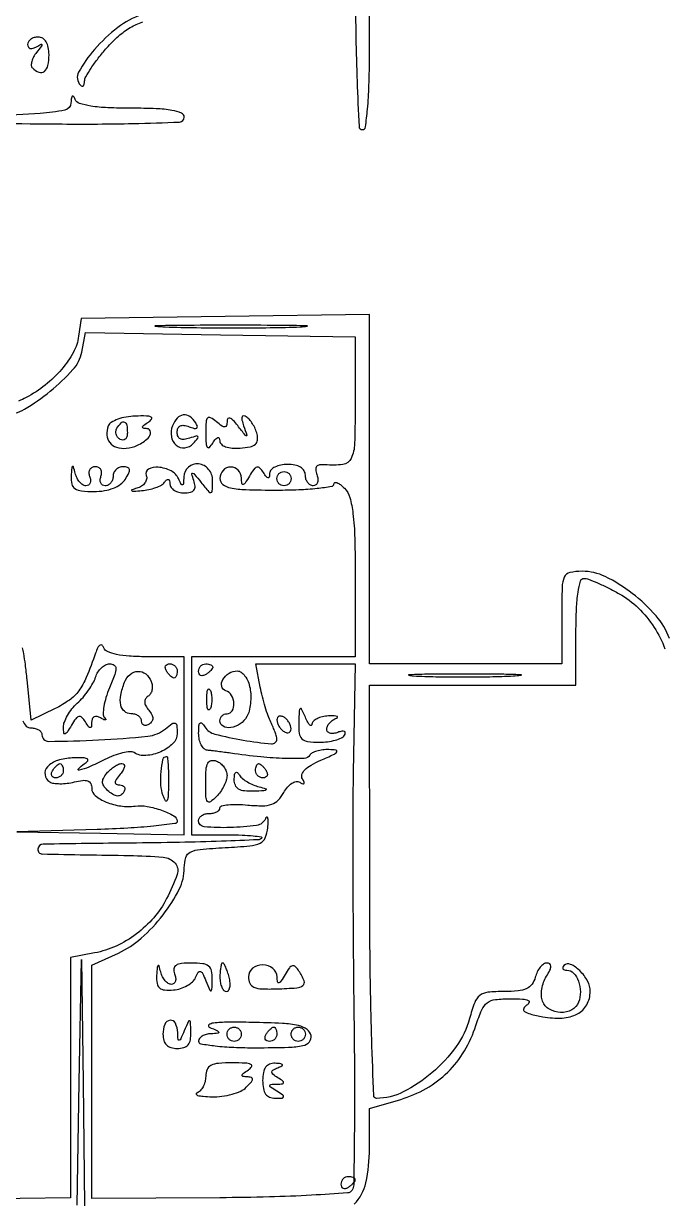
# Model space of a CAD drawing. Extents: x 23 to 255, y 40 to 184.
# Drawn here: x 166.87 to 174.48, y 134.5 to 148.46 of the extents above; entities that cross this region are included whole.
import ezdxf

# ---------------------------------------------------------------- set-up
doc = ezdxf.new("R2010")
doc.units = 0
doc.header["$MEASUREMENT"] = 0

msp = doc.modelspace()

# ---------------------------------------------------------------- linework, layer by layer
for points in [[(207.919475, 175.632891, 0.000007), (191.762556, 175.634099, 0.00002), (173.0434, 175.634494, 0.000013), (151.49745, 175.633531), (95.9364, 175.6296)], [(170.8074, 149.4459, 0.002649), (170.812503, 148.482806, 0.00678), (170.829348, 147.785625, 0.002419), (170.852511, 147.241661, 0.4004), (170.892, 147.204, 0.373418), (170.928314, 147.235515, 0.011579), (170.953436, 147.447225, 0.016146), (170.971072, 147.728306, 0.007593), (170.9766, 148.0923), (170.9766, 148.9806)], [(168.271296, 148.570938, 0.080627), (167.987027, 148.416991, 0.049695), (167.70978, 148.155298, 0.052156), (167.521802, 147.886758, 0.334696), (167.543446, 147.732554, 0.132733), (167.562077, 147.72185, 0.259688), (167.578161, 147.725967, 0.153204), (167.589183, 147.745765, 0.051034), (167.5926, 147.779156, -0.130649), (167.60686, 147.832798, -0.016854), (167.669849, 147.934765, -0.01874), (167.754873, 148.052727, -0.014631), (167.855574, 148.174423, -0.03159), (167.99474, 148.314065, -0.0469), (168.13416, 148.415764, -0.050222), (168.282402, 148.484852, -0.044329)], [(174.539636, 141.159756, 0.092322), (174.380903, 141.429988, 0.049892), (174.09919, 141.695539, 0.050288), (173.77833, 141.894778, 0.114292), (173.501907, 141.9588, 0.054697), (173.356175, 141.94281, 0.239163), (173.291223, 141.889413, 0.097688), (173.265099, 141.771734, 0.005924), (173.2608, 141.4089), (173.2608, 140.859), (172.1187, 140.859), (170.9766, 140.859), (170.9766, 142.933452), (170.9766, 145.007903), (169.26345, 144.985002), (167.5503, 144.9621), (167.521734, 144.7506, -0.09229), (167.458699, 144.559306, -0.051535), (167.318727, 144.357038, -0.047785), (167.12466, 144.169994, -0.047967), (166.898851, 144.023462, -0.007704), (166.807962, 143.977938, -0.010225)], [(166.651402, 143.82, 0.135111), (166.877816, 143.88232, 0.037146), (167.183327, 144.096506, 0.037126), (167.453709, 144.353453, 0.135741), (167.559145, 144.562662), (167.605094, 144.7929), (169.206247, 144.768212), (170.8074, 144.743525), (170.8074, 143.985662, -0.006966), (170.800262, 143.47341, -0.103392), (170.758886, 143.299764, -0.253447), (170.660231, 143.227168, -0.059826), (170.448507, 143.223264, 0.057025), (170.384869, 143.222446, 0.190764), (170.348992, 143.20267, 0.202373), (170.337627, 143.164679, 0.06452), (170.351808, 143.106106, -0.062115), (170.364306, 143.055549, -0.108587), (170.360101, 143.012806, -0.150989), (170.340298, 142.984718, -0.165738), (170.308851, 142.974, -0.134459), (170.273138, 142.983781, -0.100435), (170.24271, 143.011277, -0.087143), (170.222234, 143.052407, -0.072144), (170.2152, 143.1009, 0.140575), (170.200156, 143.15335, 0.118484), (170.1588, 143.19396, 0.088208), (170.09197, 143.219456, 0.04716), (170.0037, 143.2278, 0.047987), (169.922663, 143.220005, 0.067455), (169.853948, 143.196736, 0.087009), (169.807382, 143.162441, 0.189774), (169.790905, 143.12205, -0.038245), (169.786863, 143.076604, -0.405415), (169.773252, 143.066569, -0.203788), (169.752485, 143.078935, -0.016741), (169.716189, 143.1322, 0.055165), (169.674449, 143.184359, 0.264994), (169.639122, 143.194045, 0.175589), (169.602058, 143.168791, 0.024688), (169.550857, 143.0899, -0.009646), (169.500301, 143.006624, -0.190935), (169.476585, 142.989384, -0.452702), (169.461002, 143.000021, -0.025614), (169.456373, 143.06565, 0.189453), (169.417434, 143.159397, 0.2077), (169.326905, 143.196936, 0.205812), (169.237021, 143.156531, 0.187758), (169.2, 143.06142, 0.228799), (169.233998, 142.991013, 0.117965), (169.324742, 142.948708, 0.04394), (169.50618, 142.928012, 0.006438), (169.8768, 142.92324, 0.010222), (170.136291, 142.928545, 0.016906), (170.35479, 142.944896, 0.01092), (170.528448, 142.96766, 0.370312), (170.5536, 142.996963, -0.327343), (170.565303, 143.012923, -0.17738), (170.590877, 143.011753, -0.069771), (170.631696, 142.987498, -0.027494), (170.6805, 142.943786, -0.13), (170.743137, 142.836106, -0.037403), (170.780519, 142.64536, -0.023532), (170.801586, 142.352042, -0.006161), (170.8074, 141.880243), (170.8074, 140.9436), (169.8345, 140.9436), (168.8616, 140.9436), (168.8616, 139.8861), (168.8616, 138.8286), (169.2987, 138.8286, -0.009025), (169.4635, 138.825625, -0.017424), (169.595077, 138.816275, -0.017004), (169.688644, 138.803109, -0.607068), (169.693843, 138.786643, -0.1885), (169.654401, 138.76937, -0.000961), (169.218858, 138.752715, -0.0041), (168.720012, 138.738695, -0.002564), (168.135793, 138.730064, 0.001512), (167.099707, 138.716938, 0.381291), (167.037153, 138.659332, 0.437026), (167.088539, 138.60145, 0.001525), (168.12135, 138.583167, -0.017371), (168.526695, 138.563131, -0.195149), (168.667626, 138.491617, -0.272031), (168.692647, 138.357585, -0.032661), (168.56719, 138.070469, -0.058877), (168.414009, 137.84408, -0.053238), (168.207478, 137.650929, -0.053594), (167.966332, 137.506879, -0.061563), (167.710918, 137.425508), (167.4234, 137.37157), (167.4234, 135.944467), (167.4234, 134.517365), (165.62565, 134.492758)], [(166.427103, 142.99515, 0.00018), (166.439334, 141.793636, 0.017507)], [(170.79634, 134.44306, 0.142365), (170.933285, 134.696493, 0.053195), (170.9766, 135.102478), (170.9766, 135.576861), (171.347704, 135.686435, 0.058508), (171.651342, 135.816241, 0.064085), (171.906486, 136.009747, 0.063861), (172.105013, 136.262201, 0.057457), (172.241956, 136.56555, -0.02426), (172.310573, 136.749087, -0.128287), (172.375978, 136.833105, -0.136564), (172.471974, 136.871748, -0.028864), (172.654011, 136.881505, -0.012044), (172.795614, 136.877502, -0.084551), (172.862723, 136.862422, -0.425561), (172.872776, 136.836983, -0.14558), (172.843653, 136.803608, 0.145942), (172.809915, 136.764888, 0.360061), (172.819082, 136.731015, 0.094331), (172.886192, 136.700467, 0.013405), (173.034931, 136.668414, 0.057631), (173.267304, 136.652049, 0.11106), (173.446399, 136.700851, 0.14419), (173.558097, 136.809958, 0.128381), (173.5992, 136.9674, 0.125278), (173.567513, 137.091881, 0.073501), (173.474527, 137.215412, 0.088765), (173.365964, 137.289962, 0.312098), (173.286956, 137.275556, 0.100202), (173.273217, 137.254843, 0.245196), (173.274901, 137.237167, 0.187845), (173.291719, 137.22507, 0.063131), (173.322249, 137.2212, -0.210144), (173.400432, 137.186822, -0.098748), (173.458881, 137.090503, -0.083717), (173.482329, 136.962742, -0.095509), (173.460594, 136.8405, -0.179448), (173.380207, 136.749128, -0.130833), (173.24744, 136.717485, -0.127853), (173.1142, 136.755877, -0.16896), (173.033293, 136.851707, -0.082896), (173.020171, 136.91611, -0.04719), (173.024848, 136.995655, -0.045487), (173.045132, 137.077146, -0.055905), (173.078965, 137.147807, 0.02293), (173.12061, 137.221841, 0.108467), (173.132605, 137.268729, 0.257599), (173.119218, 137.295092, 0.150289), (173.084397, 137.3058, 0.155108), (173.045457, 137.293422, 0.068337), (173.00555, 137.256098, 0.058195), (172.970746, 137.201328, 0.048552), (172.946913, 137.1366, -0.093855), (172.907808, 137.054165, -0.128525), (172.844486, 137.002429, -0.084068), (172.742687, 136.975167, -0.023483), (172.577394, 136.9674, 0.024724), (172.382549, 136.957759, 0.141861), (172.287545, 136.919734, 0.138854), (172.226502, 136.836415, 0.023333), (172.16561, 136.646121, -0.091045), (172.007717, 136.314719, -0.059161), (171.719512, 136.001856, -0.060524), (171.377177, 135.773973, -0.117135), (171.059012, 135.6984, -0.403542), (171.027307, 135.728966, -0.001025), (171.003943, 136.405443, -0.004949), (170.986153, 137.193269, -0.002769), (170.979309, 138.1518), (170.97538, 140.6052), (172.20269, 140.6052), (173.43, 140.6052), (173.43, 141.2397, -0.010311), (173.43565, 141.513627, -0.026554), (173.454291, 141.710638, -0.032119), (173.482685, 141.842782, -0.335537), (173.524231, 141.8742, -0.090635), (173.578761, 141.864234, -0.012382), (173.686458, 141.820427, -0.013902), (173.812555, 141.761235, -0.011338), (173.944167, 141.691144, -0.065267), (174.169356, 141.522645, -0.05492), (174.358746, 141.292394, -0.056958), (174.4868, 141.037028, -0.08798)], [(166.8594, 140.1822, 0.12648), (166.899134, 140.120668, 0.188641), (166.9581, 140.0976, -0.061457), (167.006625, 140.091613, -0.079927), (167.047723, 140.073992, -0.09765), (167.075234, 140.047885, -0.155455), (167.085, 140.017234, 0.417425), (167.165006, 139.938099, 0.009381), (167.759518, 139.95577, 0.013284), (168.342576, 139.999607, 0.148864), (168.554571, 140.08853, -0.018875), (168.633507, 140.14916, -0.256183), (168.66834, 140.153207, -0.281427), (168.688298, 140.126189, -0.02189), (168.6924, 140.03253, -0.201679), (168.642132, 139.912976, -0.089308), (168.497767, 139.814926, -0.085312), (168.321486, 139.770241, -0.159231), (168.179832, 139.80457, 0.163956), (168.131488, 139.815816, 0.033836), (168.044015, 139.80133, 0.032243), (167.940054, 139.769601, 0.025518), (167.832325, 139.722559, -0.010842), (167.641753, 139.632595, -0.052384), (167.528015, 139.595572, -0.746813), (167.518104, 139.613804, -0.055506), (167.589257, 139.670743, 0.08082), (167.629087, 139.706051, 0.482803), (167.623977, 139.729412, 0.110018), (167.571869, 139.741981, 0.011489), (167.445363, 139.741292, 0.07112), (167.272241, 139.711498, 0.126254), (167.15063, 139.634643, 0.233956), (167.122148, 139.54137, 0.21679), (167.178103, 139.457845, 0.104338), (167.225061, 139.440935, 0.033506), (167.299354, 139.435671, 0.031761), (167.385089, 139.440799, 0.030673), (167.470508, 139.456747, -0.031037), (167.56871, 139.475008, -0.118039), (167.630247, 139.468012, -0.195918), (167.664595, 139.436956, -0.112658), (167.6772, 139.381724, 0.22854), (167.719586, 139.293835, 0.070971), (167.849579, 139.217605, 0.061763), (168.022021, 139.170754, 0.068476), (168.194584, 139.169859, -0.078414), (168.336422, 139.166319, -0.04102), (168.507409, 139.120199, -0.037723), (168.654471, 139.054374, -0.275285), (168.6924, 138.990704, -0.377993), (168.666269, 138.961077, -0.005409), (168.412823, 138.931953, -0.011729), (168.105572, 138.907278, -0.007083), (167.74065, 138.891755), (166.7889, 138.864768), (167.78295, 138.846684), (168.777, 138.8286), (168.777, 139.8861), (168.777, 140.9436), (168.31875, 140.9436, -0.017015), (168.122468, 140.950281, -0.035337), (167.970796, 140.971454, -0.045171), (167.864672, 141.004238, -0.208811), (167.821, 141.04935, 0.117714), (167.800292, 141.080155, 0.341611), (167.776322, 141.082227, 0.138666), (167.749866, 141.052252, 0.02797), (167.722467, 140.9859, -0.014204), (167.612937, 140.698481, -0.059661), (167.522617, 140.537644, -0.081095), (167.411418, 140.428057, -0.040918), (167.241555, 140.327508), (166.9581, 140.189645), (166.908872, 140.672372, 0.004776), (166.888957, 140.850758, 0.011505), (166.869927, 140.982235, 0.026135), (166.854844, 141.049999, 0.815567)]]:
    msp.add_lwpolyline(points, format="xyb")
for points in [[(166.9158, 148.214207, 0.146934), (166.92445, 148.185409, 0.188594), (166.946864, 148.169595, 0.132816), (166.981052, 148.170363, 0.063696), (167.02155, 148.188147, -0.013806), (167.075428, 148.218524, -0.561162), (167.084962, 148.212848, -0.169172), (167.078079, 148.19236, -0.00527), (167.022284, 148.121906, 0.044632), (166.986195, 148.068138, 0.060533), (166.964468, 148.013901, 0.075722), (166.959376, 147.967339, 0.187963), (166.972934, 147.936466, 0.101991), (167.050591, 147.885352, 0.26841), (167.114138, 147.894672, 0.176976), (167.156731, 147.964081, 0.050059), (167.1696, 148.0923, 0.04716), (167.161256, 148.18057, 0.088208), (167.13576, 148.2474, 0.118484), (167.09515, 148.288756, 0.140575), (167.0427, 148.3038, 0.06887), (166.994197, 148.297087, 0.085131), (166.953077, 148.277482, 0.099915), (166.925582, 148.248372, 0.140337)], [(167.430079, 147.52261, -0.342057), (167.35647, 147.43604, -0.033457), (167.066481, 147.39515, -0.014507), (166.509559, 147.370527, -0.001316), (165.11805, 147.353077), (162.8127, 147.330235), (165.794887, 147.288268, 0.001412), (167.327384, 147.271029, 0.007453), (168.167877, 147.276475, 0.005156), (168.721421, 147.294027, 0.402063), (168.777037, 147.35205, 0.306411), (168.743769, 147.401203, 0.053595), (168.630361, 147.433084, 0.032442), (168.442343, 147.452348, 0.00931), (168.14955, 147.4578, -0.010741), (167.867518, 147.463859, -0.028397), (167.666721, 147.483953, -0.037086), (167.531091, 147.515804, -0.22427), (167.479429, 147.56355, 0.049387), (167.461464, 147.597871, 0.447295), (167.446625, 147.600094, 0.189715), (167.434989, 147.57896, 0.020709)], [(170.156144, 144.856825, -0.005724), (169.798401, 144.848117, -0.0032), (169.362981, 144.84529, -0.003192), (168.922709, 144.84806, -0.005183), (168.548744, 144.856678, -0.027633), (168.434751, 144.86681, -0.91396), (168.435264, 144.876292, -0.007505), (168.750837, 144.882849, -0.001418), (169.3269, 144.884536, -0.001455), (169.903717, 144.882911, -0.00692), (170.233543, 144.876457, -0.880888), (170.234437, 144.866876, -0.045978)], [(167.873524, 143.684058, 0.106804), (167.856848, 143.576348, 0.156099), (167.891196, 143.487499, 0.148776), (167.972453, 143.432286, 0.094434), (168.087033, 143.419269, 0.093747), (168.22181, 143.455431, 0.075758), (168.34566, 143.540218, 0.210283), (168.376346, 143.611851, 0.407881), (168.336185, 143.652095, -0.042126), (168.290303, 143.656517, -0.414182), (168.280307, 143.670969, -0.192379), (168.29424, 143.693179, -0.016603), (168.350657, 143.731543, 0.092897), (168.388041, 143.766319, 0.47798), (168.381866, 143.78996, 0.10193), (168.325954, 143.802487, 0.011419), (168.194927, 143.801755, 0.036197), (168.084936, 143.790632, 0.0445), (167.98531, 143.763906, 0.050601), (167.908962, 143.726824, 0.164235)], [(168.1002, 143.603507, -0.067432), (168.093888, 143.556917, -0.140899), (168.074943, 143.525967, -0.190788), (168.046872, 143.515256, -0.136093), (168.01422, 143.524753, -0.090427), (167.985094, 143.551025, -0.095498), (167.967794, 143.585416, -0.099685), (167.964933, 143.622527, -0.108373), (167.976913, 143.656646, -0.050477), (168.026864, 143.72175, -0.315493), (168.065752, 143.729806, -0.25701), (168.092996, 143.694755, -0.039415)], [(168.636211, 143.687413, 0.133148), (168.622934, 143.557271, 0.177203), (168.680901, 143.454566, 0.213059), (168.781853, 143.424841, 0.174055), (168.88275, 143.477131, 0.010716), (168.938275, 143.539606, 0.338283), (168.939293, 143.558905, 0.328028), (168.920762, 143.565402, 0.010405), (168.84045, 143.539006, -0.053837), (168.776401, 143.523957, -0.141451), (168.730241, 143.531303, -0.183311), (168.702388, 143.560065, -0.102037), (168.6924, 143.6085, -0.097921), (168.701907, 143.656577, -0.185296), (168.728641, 143.684882, -0.147799), (168.772647, 143.691713, -0.056799), (168.833178, 143.676068, 0.026179), (168.894305, 143.656213, 0.196415), (168.923902, 143.659968, 0.357523), (168.931756, 143.680215, 0.059284), (168.912785, 143.721023, 0.099966), (168.843342, 143.795142, 0.187039), (168.764843, 143.815092, 0.180343), (168.691306, 143.777016, 0.092704)], [(169.032095, 143.597709, 0.01104), (169.035462, 143.474936, 0.144203), (169.050333, 143.432344, 0.467227), (169.074745, 143.430528, 0.049329), (169.1154, 143.4816, -0.025153), (169.150472, 143.530311, -0.153647), (169.175893, 143.547389, -0.390139), (169.192288, 143.539321, -0.089459), (169.198705, 143.506156, 0.212545), (169.21685, 143.466748, 0.09618), (169.266975, 143.437469, 0.066227), (169.343972, 143.42149, 0.036538), (169.440257, 143.421556, 0.029655), (169.557554, 143.43725, 0.125805), (169.621035, 143.467338, 0.195719), (169.647027, 143.51591, 0.090243), (169.641545, 143.588668, 0.041003), (169.620089, 143.649876, 0.034964), (169.587949, 143.710275, 0.036449), (169.550646, 143.761245, 0.078302), (169.513811, 143.792897, 0.119352), (169.481185, 143.803564, 0.353683), (169.463084, 143.791141, 0.132338), (169.462082, 143.752989, 0.025238), (169.481931, 143.685828, -0.002735), (169.519684, 143.57645, -0.523888), (169.513711, 143.568399, -0.22188), (169.499245, 143.575735, -0.001529), (169.411708, 143.68812, 0.02375), (169.358343, 143.750687, 0.105757), (169.318896, 143.778046, 0.336068), (169.295295, 143.77195, 0.168986), (169.2846, 143.741211, -0.055901), (169.278793, 143.689433, -0.337412), (169.259342, 143.673163, -0.168689), (169.225127, 143.683316, -0.017507), (169.1577, 143.7354, 0.042892), (169.08913, 143.783018, 0.351638), (169.054052, 143.777537, 0.174322), (169.035036, 143.731842, 0.013627)], [(167.433214, 143.08821, 0.068974), (167.441119, 142.99413, 0.191929), (167.477927, 142.94042, 0.125183), (167.554246, 142.913279, 0.023156), (167.704433, 142.90632, 0.039594), (167.827689, 142.916096, 0.054213), (167.934979, 142.945398, 0.062884), (168.019998, 142.991903, 0.096905), (168.077044, 143.05296, 0.024597), (168.118444, 143.127136, 0.162278), (168.124215, 143.168648, 0.283306), (168.103057, 143.192018, 0.07084), (168.049811, 143.1996, 0.093859), (168.004459, 143.191011, 0.096576), (167.965901, 143.166465, 0.099065), (167.940092, 143.12984, 0.104471), (167.931, 143.0868, -0.081617), (167.92392, 143.043717, -0.09205), (167.90349, 143.007135, -0.100684), (167.873068, 142.982675, -0.119693), (167.837349, 142.974, -0.137328), (167.805193, 142.983002, -0.152403), (167.783923, 143.007135, -0.122859), (167.777444, 143.043682, -0.074479), (167.786983, 143.0868, 0.090826), (167.795051, 143.12985, 0.136649), (167.785015, 143.166465, 0.147408), (167.758316, 143.190793, 0.112027), (167.7195, 143.1996, 0.112027), (167.680684, 143.190793, 0.147408), (167.653985, 143.166465, 0.136649), (167.643949, 143.12985, 0.090826), (167.652017, 143.0868, -0.068795), (167.662075, 143.043658, -0.116733), (167.6569, 143.007135, -0.152559), (167.637602, 142.983073, -0.149106), (167.607854, 142.974, -0.147005), (167.571536, 142.984914, -0.070443), (167.534729, 143.01749, -0.060582), (167.503007, 143.065422, -0.052049), (167.481717, 143.12205, 0.008333), (167.460394, 143.19842, 0.511439), (167.448951, 143.20242, 0.225863), (167.439409, 143.185653, 0.004795)], [(168.325022, 143.096691, -0.142044), (168.328782, 143.052139, -0.110537), (168.308947, 143.007505, -0.092815), (168.268014, 142.969574, -0.070897), (168.212162, 142.944586, 0.016318), (168.154182, 142.925901, 0.660371), (168.153598, 142.916039, 0.128593), (168.179844, 142.91053, 0.006259), (168.2694, 142.916037, 0.034108), (168.354921, 142.928273, 0.035239), (168.43703, 142.95195, 0.037603), (168.504662, 142.982671, 0.109339), (168.543055, 143.0163, -0.047673), (168.56931, 143.045704, -0.273631), (168.588913, 143.049932, -0.268886), (168.602318, 143.034762, -0.04656), (168.606505, 142.99515, 0.154209), (168.619794, 142.954813, 0.096372), (168.656342, 142.920464, 0.07926), (168.710565, 142.89728, 0.061541), (168.774345, 142.8894, 0.051128), (168.850411, 142.897199, 0.177806), (168.891701, 142.922871, 0.190938), (168.904863, 142.967755, 0.06003), (168.889863, 143.03745, -0.013209), (168.865822, 143.113685, -0.577533), (168.875308, 143.123499, -0.159158), (168.899018, 143.10861, -0.004703), (168.974428, 143.0163, 0.005157), (169.067143, 142.903018, 0.262375), (169.092957, 142.89326, 0.357769), (169.108991, 142.911111, 0.007643), (169.112709, 143.03745, 0.178839), (169.066194, 143.16903, 0.190732), (168.94665, 143.234356, 0.216395), (168.826235, 143.196706, 0.203075), (168.771054, 143.07975, -0.00889), (168.766382, 142.999179, -0.30205), (168.755154, 142.984782, -0.371832), (168.740004, 142.991014, -0.01078), (168.707604, 143.0586, 0.170853), (168.619452, 143.150625, 0.092568), (168.467172, 143.195049, 0.152037), (168.35232, 143.171464, 0.374381)], [(170.046, 143.0586, -0.099038), (170.039541, 143.026313, -0.097945), (170.021149, 142.998851, -0.097945), (169.993687, 142.980459, -0.099038), (169.9614, 142.974, -0.099038), (169.929113, 142.980459, -0.097945), (169.901651, 142.998851, -0.097945), (169.883259, 143.026313, -0.099038), (169.8768, 143.0586, -0.099038), (169.883259, 143.090887, -0.097945), (169.901651, 143.118349, -0.097945), (169.929113, 143.136741, -0.099038), (169.9614, 143.1432, -0.099038), (169.993687, 143.136741, -0.097945), (170.021149, 143.118349, -0.097945), (170.039541, 143.090887, -0.099038)], [(167.887738, 140.573646, 0.024461), (167.846477, 140.459502, 0.032887), (167.821185, 140.352548, 0.034547), (167.812636, 140.265042, 0.192931), (167.828604, 140.221682, -0.05248), (167.843976, 140.200563, -0.536527), (167.839983, 140.192516, -0.14595), (167.821139, 140.195644, -0.016959), (167.78295, 140.215929, 0.076551), (167.740806, 140.232246, 0.164636), (167.706606, 140.228477, 0.184355), (167.684237, 140.205412, 0.09876), (167.675905, 140.166043, -0.02474), (167.672604, 140.112144, -0.402045), (167.659896, 140.101535, -0.225347), (167.640549, 140.112413, -0.012658), (167.601189, 140.1712, 0.055165), (167.559449, 140.223359, 0.264994), (167.524122, 140.233045, 0.175589), (167.487058, 140.207791, 0.024688), (167.435857, 140.1289, -0.009266), (167.384757, 140.044583, -0.19388), (167.361314, 140.027691, -0.451725), (167.345887, 140.038408, -0.024), (167.341373, 140.105638, -0.095222), (167.352147, 140.168104, -0.040281), (167.388624, 140.245344, -0.037959), (167.442114, 140.323935, -0.04046), (167.50584, 140.391745, 0.031577), (167.573473, 140.461201, 0.024157), (167.638547, 140.544934, 0.024678), (167.691985, 140.629601, 0.05163), (167.723041, 140.700957, -0.0627), (167.750941, 140.761382, -0.063906), (167.792801, 140.812575, -0.070422), (167.841654, 140.847238, -0.119691), (167.890084, 140.859, -0.136966), (167.943095, 140.844201, -0.264562), (167.96389, 140.80694, -0.086879), (167.950138, 140.732021, -0.010228)], [(170.786539, 139.78035, 0.004052), (170.78007, 139.230663, 0.001363), (170.779317, 138.428725, 0.001356), (170.783311, 137.541616, 0.001553), (170.792061, 136.693773, -0.002321), (170.798872, 135.918407, -0.003652), (170.796767, 135.252481, -0.00099), (170.789556, 134.673126, -0.135609), (170.770222, 134.606887, -0.241952), (170.716886, 134.574739, -0.002762), (170.289281, 134.548135, -0.007683), (169.787154, 134.527412, -0.004817), (169.199311, 134.51786), (167.6772, 134.507793), (167.6772, 135.893948), (167.6772, 137.280103), (167.99445, 137.424267, 0.074838), (168.265397, 137.600207, 0.046821), (168.524212, 137.876965, 0.04761), (168.716214, 138.181055, 0.117546), (168.777, 138.436045, -0.071503), (168.794674, 138.559, -0.209609), (168.84852, 138.623089, -0.093305), (168.964618, 138.655561, -0.008636), (169.26345, 138.676328, 0.009483), (169.555922, 138.697151, 0.087284), (169.678229, 138.730234, 0.186728), (169.739521, 138.794296, 0.076355), (169.76883, 138.9132, 0.015025), (169.773314, 138.988839, 0.07257), (169.768355, 139.031508, 0.498084), (169.75617, 139.036459, 0.154534), (169.74063, 139.01895, -0.25898), (169.635921, 138.940219, -0.027827), (169.322341, 138.914366, -0.02769), (169.014764, 138.923212, -0.389786), (168.9462, 138.9978, -0.148195), (168.955977, 139.030063, -0.098894), (168.983477, 139.057549, -0.082425), (169.024586, 139.076081, -0.064853), (169.0731, 139.0824, 0.049788), (169.12166, 139.087248, 0.069776), (169.162723, 139.101695, 0.089934), (169.190354, 139.123009, 0.185687), (169.2, 139.148086, -0.347301), (169.218795, 139.171881, -0.032769), (169.297244, 139.185202, -0.030923), (169.404128, 139.189573, -0.018532), (169.531043, 139.182201, 0.022898), (169.707014, 139.173521, 0.08454), (169.816389, 139.191753, 0.118419), (169.893366, 139.241049, 0.068624), (169.958288, 139.330385, -0.052054), (170.001997, 139.394907, -0.075047), (170.053674, 139.440375, -0.098473), (170.104871, 139.460553, -0.18525), (170.147916, 139.452398, 0.03417), (170.183931, 139.433407, 0.345212), (170.199306, 139.437298, 0.282224), (170.201213, 139.454885, 0.027865), (170.180005, 139.493904, -0.225355), (170.174469, 139.543901, -0.11261), (170.208903, 139.599153, -0.066917), (170.284553, 139.657332, -0.028055), (170.399584, 139.715164, 0.00621), (170.548964, 139.782263, 0.121785), (170.587989, 139.813626, 0.572823), (170.579748, 139.833735, 0.030909), (170.495143, 139.840489, 0.034983), (170.421038, 139.836626, 0.040116), (170.351605, 139.822392, 0.044112), (170.295988, 139.800785, 0.140538), (170.266791, 139.774233, -0.249337), (170.202171, 139.7365, -0.016207), (169.977757, 139.734842, -0.0193), (169.685718, 139.753445, -0.010328), (169.3269, 139.797754, 0.002217), (169.254373, 139.807907, 0.001787), (169.176338, 139.818195, 0.001805), (169.104203, 139.827178, 0.004635), (169.05195, 139.833003, -0.165378), (169.011646, 139.851465, -0.083823), (168.977645, 139.896544, -0.068423), (168.95484, 139.960535, -0.053176), (168.947495, 140.03415, -0.015149), (168.950839, 140.124223, -0.179294), (168.964936, 140.155604, -0.429843), (168.986716, 140.155208, -0.044011), (169.021632, 140.109537, 0.191963), (169.138833, 140.024672, 0.02007), (169.477298, 139.953495, 0.017824), (169.814726, 139.908867, 0.442575), (169.8768, 139.965259, 0.070773), (169.872301, 139.996888, 0.015952), (169.855449, 140.048688, 0.016226), (169.831939, 140.107743, 0.015095), (169.804116, 140.166612, -0.033253), (169.772597, 140.240089, -0.012066), (169.737478, 140.348011, -0.011903), (169.704609, 140.468335, -0.013899), (169.679331, 140.58405), (169.62723, 140.859), (170.217604, 140.859), (170.807978, 140.859)], [(168.6924, 140.7744, -0.042167), (168.689664, 140.742011, -0.061769), (168.681441, 140.714651, -0.081139), (168.669359, 140.696099, -0.210953), (168.655093, 140.6898, -0.151918), (168.637265, 140.695345, -0.038439), (168.613386, 140.714651, -0.035638), (168.588257, 140.742017, -0.029505), (168.5655, 140.7744, -0.082592), (168.552259, 140.806726, -0.161196), (168.554891, 140.834149, -0.182303), (168.572779, 140.852377, -0.108972), (168.602807, 140.859, -0.093332), (168.637007, 140.85256, -0.09642), (168.666082, 140.834149, -0.099167), (168.685542, 140.80668, -0.105053)], [(169.1154, 140.821693, -0.151918), (169.109855, 140.803865, -0.038439), (169.090549, 140.779986, -0.035638), (169.063183, 140.754857, -0.029505), (169.0308, 140.7321, -0.082592), (168.998474, 140.718859, -0.161196), (168.971051, 140.721491, -0.182303), (168.952823, 140.739379, -0.108972), (168.9462, 140.769407, -0.093332), (168.95264, 140.803607, -0.09642), (168.971051, 140.832682, -0.099167), (168.99852, 140.852142, -0.105053), (169.0308, 140.859, -0.042167), (169.063189, 140.856264, -0.061769), (169.090549, 140.848041, -0.081139), (169.109101, 140.835959, -0.210953)], [(168.383554, 140.650209, -0.07011), (168.395396, 140.598806, -0.073818), (168.392239, 140.547066, -0.081527), (168.375068, 140.502928, -0.121473), (168.346197, 140.473478, 0.115475), (168.31596, 140.443355, 0.152361), (168.306204, 140.405925, 0.113399), (168.31879, 140.36102, 0.048444), (168.354, 140.3091, -0.04532), (168.39095, 140.255339, -0.122336), (168.403135, 140.210982, -0.162543), (168.391774, 140.173943, -0.09966), (168.358108, 140.142439, -0.077735), (168.324192, 140.128163, -0.155434), (168.295458, 140.130037, -0.18566), (168.276414, 140.147449, -0.116264), (168.2694, 140.177207, 0.140337), (168.259618, 140.211372, 0.099915), (168.232123, 140.240482, 0.085131), (168.191003, 140.260087, 0.06887), (168.1425, 140.2668, -0.179534), (168.065146, 140.2955, -0.166719), (168.022291, 140.368671, -0.10001), (168.022282, 140.486885, -0.041806), (168.066951, 140.640581, -0.123196), (168.132142, 140.733545, -0.172602), (168.225811, 140.770117, -0.178985), (168.318984, 140.738845, -0.132353)], [(169.557564, 140.570965, -0.0415), (169.566899, 140.483173, -0.032721), (169.562842, 140.387643, -0.033692), (169.547125, 140.298862, -0.067008), (169.520923, 140.232565, -0.116187), (169.441071, 140.145383, -0.111015), (169.329382, 140.101188, -0.165984), (169.238521, 140.117093, -0.273673), (169.2, 140.1822, -0.099038), (169.206459, 140.214487, -0.097945), (169.224851, 140.241949, -0.097945), (169.252313, 140.260341, -0.099038), (169.2846, 140.2668, 0.265525), (169.345986, 140.301872, 0.147936), (169.366995, 140.388127, 0.120603), (169.33762, 140.484839, 0.180451), (169.269621, 140.539693, -0.263732), (169.222054, 140.592492, -0.188689), (169.234629, 140.672766, -0.126399), (169.308236, 140.747196, -0.135696), (169.40663, 140.7744, -0.160331), (169.452375, 140.759344, -0.074278), (169.497186, 140.714641, -0.062139), (169.534385, 140.648788, -0.050341)], [(172.686049, 140.711509, -0.007321), (172.408589, 140.702417, -0.00458), (172.083598, 140.699505, -0.004596), (171.763328, 140.702514, -0.008346), (171.501649, 140.711749, -0.070857), (171.447407, 140.722375, -0.825028), (171.448876, 140.732521, -0.009805), (171.69358, 140.739324, -0.002097), (172.1187, 140.74102, -0.002028), (172.543084, 140.739213, -0.010914), (172.773924, 140.732253, -0.884121), (172.774634, 140.722242, -0.036599)], [(169.086829, 140.33025, -0.174857), (169.070985, 140.312536, -0.447206), (169.056693, 140.317692, -0.078554), (169.046797, 140.360584, -0.017491), (169.044158, 140.436, -0.017491), (169.046797, 140.511416, -0.078554), (169.056693, 140.554308, -0.447206), (169.070985, 140.559464, -0.174857), (169.086829, 140.54175, -0.057986), (169.100055, 140.493527, -0.037979), (169.104431, 140.436, -0.037979), (169.100055, 140.378473, -0.057986)], [(169.8768, 140.192186, 0.085235), (169.883021, 140.155958, 0.053414), (169.901651, 140.117078, 0.051777), (169.929038, 140.081573, 0.064269), (169.9614, 140.0553, 0.076764), (169.99375, 140.04161, 0.154201), (170.021149, 140.043224, 0.186277), (170.039296, 140.05957, 0.117858), (170.046, 140.087614, 0.085235), (170.039779, 140.123842, 0.053414), (170.021149, 140.162722, 0.051777), (169.993762, 140.198227, 0.064269), (169.9614, 140.2245, 0.076764), (169.92905, 140.23819, 0.154201), (169.901651, 140.236576, 0.186277), (169.883504, 140.22023, 0.117858)], [(170.136546, 140.16105, 0.036538), (170.142618, 140.0333, 0.173288), (170.174861, 139.968821, 0.161625), (170.242171, 139.936849, 0.030753), (170.379407, 139.9284, 0.031045), (170.478442, 139.934555, 0.036842), (170.57031, 139.952967, 0.039998), (170.643444, 139.979778, 0.147524), (170.679901, 140.012031, 0.1144), (170.689543, 140.040574, 0.32948), (170.679445, 140.057473, 0.155351), (170.649343, 140.06011, 0.036408), (170.600294, 140.04528, -0.057277), (170.550026, 140.032338, -0.102031), (170.507568, 140.035136, -0.148255), (170.479708, 140.05274, -0.180135), (170.469, 140.081499, -0.107393), (170.476855, 140.117647, -0.066384), (170.500064, 140.154625, -0.061929), (170.534318, 140.186794, -0.065768), (170.57475, 140.208828, 0.111108), (170.596223, 140.223172, 0.538701), (170.593521, 140.234836, 0.0859), (170.55796, 140.241434, 0.015333), (170.49015, 140.240174, 0.043562), (170.41686, 140.230122, 0.059094), (170.353969, 140.207774, 0.073696), (170.310092, 140.177329, 0.189574), (170.293854, 140.143047, -0.2627), (170.284077, 140.128172, -0.330955), (170.268297, 140.130778, -0.07098), (170.243673, 140.164822, -0.019656), (170.2152, 140.2245, 0.009027), (170.17105, 140.322335, 0.485414), (170.153688, 140.326309, 0.215481), (170.14138, 140.301927, 0.004372)], [(167.3388, 139.59, -0.105053), (167.331942, 139.55772, -0.099167), (167.312482, 139.530251, -0.09642), (167.283407, 139.51184, -0.093332), (167.249207, 139.5054, -0.108972), (167.219179, 139.512023, -0.182303), (167.201291, 139.530251, -0.161196), (167.198659, 139.557674, -0.082592), (167.2119, 139.59, -0.029505), (167.234657, 139.622383, -0.035638), (167.259786, 139.649749, -0.038439), (167.283665, 139.669055, -0.151918), (167.301493, 139.6746, -0.210953), (167.315759, 139.668301, -0.081139), (167.327841, 139.649749, -0.061769), (167.336064, 139.622389, -0.042167)], [(168.0156, 139.5477, 0.020663), (167.967809, 139.485017, 0.142917), (167.955554, 139.448788, 0.325525), (167.969304, 139.428126, 0.088789), (168.010234, 139.4208, -0.100209), (168.044103, 139.413943, -0.176988), (168.06472, 139.394742, -0.168315), (168.068691, 139.365957, -0.089528), (168.055361, 139.332092, -0.111718), (168.023379, 139.299509, -0.160395), (167.984531, 139.289419, -0.114702), (167.937292, 139.303638, -0.043013), (167.880125, 139.343317, -0.050942), (167.826758, 139.397666, -0.141367), (167.806418, 139.446647, -0.146387), (167.815624, 139.497826, -0.056068), (167.855716, 139.558925, -0.039032), (167.898699, 139.603186, -0.038107), (167.948368, 139.64062, -0.040692), (167.997096, 139.666507, -0.1021), (168.036318, 139.6746, -0.231849), (168.059153, 139.66341, -0.208269), (168.065687, 139.637696, -0.095981), (168.050671, 139.596965, -0.037052)], [(168.588919, 139.44195, -0.007318), (168.585775, 139.290979, -0.091213), (168.573478, 139.235301, -0.610426), (168.554201, 139.233845, -0.050313), (168.525877, 139.292549, -0.071745), (168.499403, 139.419389, -0.037572), (168.501437, 139.580984, -0.033147), (168.52373, 139.72462, -0.351083), (168.566907, 139.7592, -0.387777), (168.576475, 139.750466, -0.005456), (168.583262, 139.666008, -0.011779), (168.587947, 139.563594, -0.007085)], [(169.2846, 139.532606, -0.079354), (169.275564, 139.476031, -0.037939), (169.247323, 139.407831, -0.036379), (169.206264, 139.339513, -0.042904), (169.1577, 139.281814, -0.038894), (169.086232, 139.220677, -0.41301), (169.05195, 139.225979, -0.151284), (169.03374, 139.278503, -0.008358), (169.0308, 139.454402, -0.017935), (169.036158, 139.603713, -0.099502), (169.057473, 139.680706, -0.233145), (169.097335, 139.710649, -0.139025), (169.1577, 139.705194, -0.077741), (169.206211, 139.677316, -0.065101), (169.247323, 139.634409, -0.066745), (169.275123, 139.583608, -0.092116)], [(169.7499, 139.59, -0.082592), (169.763141, 139.557674, -0.161196), (169.760509, 139.530251, -0.182303), (169.742621, 139.512023, -0.108972), (169.712593, 139.5054, -0.093332), (169.678393, 139.51184, -0.09642), (169.649318, 139.530251, -0.099167), (169.629858, 139.55772, -0.105053), (169.623, 139.59, -0.042167), (169.625736, 139.622389, -0.061769), (169.633959, 139.649749, -0.081139), (169.646041, 139.668301, -0.210953), (169.660307, 139.6746, -0.151918), (169.678135, 139.669055, -0.038439), (169.702014, 139.649749, -0.035638), (169.727143, 139.622383, -0.029505)], [(169.6653, 139.3981, -0.012082), (169.746482, 139.375721, -0.599795), (169.749077, 139.362727, -0.157827), (169.722405, 139.352251, -0.004766), (169.60185, 139.346014, -0.035092), (169.491939, 139.349092, -0.110555), (169.422312, 139.37204, -0.160284), (169.383808, 139.416445, -0.101656), (169.370495, 139.48425, -0.027028), (169.37423, 139.54365, -0.194031), (169.387737, 139.568366, -0.374523), (169.407469, 139.567786, -0.062581), (169.433945, 139.536337, 0.078969), (169.46976, 139.496506, 0.035575), (169.527545, 139.456145, 0.034086), (169.595965, 139.421352, 0.039387)], [(168.448414, 137.158698, 0.05044), (168.453099, 137.063198, 0.179298), (168.48224, 137.01044, 0.161039), (168.541119, 136.986101, 0.038827), (168.648065, 136.986631, 0.054331), (168.732147, 137.0029, 0.052669), (168.81169, 137.036993, 0.057153), (168.875218, 137.082765, 0.110894), (168.910945, 137.133733, -0.034051), (168.942145, 137.196933, -0.35217), (168.967433, 137.206652, -0.205097), (168.993967, 137.183621, -0.015312), (169.033934, 137.0943, 0.003632), (169.080509, 136.98333, 0.376179), (169.094378, 136.97669, 0.324095), (169.104717, 136.989716, 0.003212), (169.109454, 137.11545, 0.059544), (169.100864, 137.213123, 0.17784), (169.06586, 137.269121, 0.136021), (168.99568, 137.297947, 0.029849), (168.864255, 137.3058, 0.023909), (168.743177, 137.300007, 0.116597), (168.678645, 137.278064, 0.230808), (168.653939, 137.238413, 0.118031), (168.661806, 137.1789, -0.06016), (168.674014, 137.130327, -0.106004), (168.67051, 137.089277, -0.15007), (168.652292, 137.062319, -0.171292), (168.623054, 137.052, -0.147005), (168.586736, 137.062914, -0.070443), (168.549929, 137.09549, -0.060582), (168.518207, 137.143422, -0.052049), (168.496917, 137.20005, 0.011178), (168.476507, 137.271576, 0.538686), (168.464477, 137.275065, 0.200266), (168.454515, 137.255428, 0.00561)], [(169.2, 137.1366, 0.043375), (169.20563, 137.071827, 0.063112), (169.222525, 137.017102, 0.082769), (169.247367, 136.980053, 0.206609), (169.27668, 136.9674, 0.24384), (169.302383, 136.980728, 0.106581), (169.317837, 137.017102, 0.070464), (169.320501, 137.071769, 0.040966), (169.309113, 137.1366, 0.016817), (169.289806, 137.201436, 0.025621), (169.268336, 137.256098, 0.023188), (169.247413, 137.297098, 0.269386), (169.232433, 137.3058, 0.326917), (169.219773, 137.296532, 0.029396), (169.209527, 137.256098, 0.029316), (169.202341, 137.201458, 0.018041)], [(169.5384, 137.141342, 0.115067), (169.556148, 137.065242, 0.180215), (169.604505, 137.019654, 0.091198), (169.698972, 136.998782, 0.017126), (169.876758, 136.99855, 0.009724), (170.112045, 137.010888, 0.152888), (170.185947, 137.04, 0.334512), (170.199673, 137.094559, 0.041407), (170.139189, 137.2102, 0.055165), (170.097449, 137.262359, 0.264994), (170.062122, 137.272045, 0.175589), (170.025058, 137.246791, 0.024688), (169.973857, 137.1679, -0.011323), (169.925483, 137.088817, -0.179283), (169.900694, 137.070191, -0.454856), (169.884505, 137.080434, -0.03328), (169.879373, 137.139747, 0.224856), (169.828403, 137.242072, 0.166932), (169.707465, 137.28424, 0.169855), (169.587639, 137.242952, 0.229527)], [(168.5232, 136.4598, 0.072254), (168.533931, 136.385931, 0.124864), (168.5655, 136.3329, 0.124864), (168.618531, 136.301331, 0.072254), (168.6924, 136.2906, 0.071541), (168.769754, 136.301725, 0.145055), (168.82093, 136.3348, 0.131601), (168.848857, 136.393027, 0.05424), (168.855654, 136.48095, 0.003386), (168.850865, 136.606912, 0.326773), (168.840215, 136.620178, 0.368608), (168.825785, 136.61332, 0.003751), (168.777, 136.5021, -0.005675), (168.733803, 136.40464, -0.223503), (168.716265, 136.389794, -0.467319), (168.703489, 136.398755, -0.011173), (168.698346, 136.48095, 0.102436), (168.670888, 136.591099, 0.32102), (168.607661, 136.625729, 0.276395), (168.545328, 136.577402, 0.093262)], [(169.0731, 136.543088, -0.005605), (169.170443, 136.500721, -0.224184), (169.185212, 136.48347, -0.468895), (169.176391, 136.470848, -0.010943), (169.09425, 136.465746, 0.052408), (169.03761, 136.457483, 0.070342), (168.98969, 136.437784, 0.088286), (168.957429, 136.410244, 0.173736), (168.9462, 136.378904, 0.365658), (168.973414, 136.346668, 0.013171), (169.145265, 136.322058, 0.018554), (169.36507, 136.304703, 0.010972), (169.628201, 136.299507, 0.005599), (170.015326, 136.304693, 0.048049), (170.187007, 136.325501, 0.159279), (170.262735, 136.370131, 0.232193), (170.282747, 136.443569, 0.19558), (170.235219, 136.516663, 0.09747), (170.13241, 136.561794, 0.042385), (169.943184, 136.58742, 0.007227), (169.579596, 136.600308, 0.006677), (169.2966, 136.602465, 0.026697), (169.123635, 136.592229, 0.137374), (169.069555, 136.570281, 0.573799)], [(169.4538, 136.4598, -0.099038), (169.447341, 136.427513, -0.097945), (169.428949, 136.400051, -0.097945), (169.401487, 136.381659, -0.099038), (169.3692, 136.3752, -0.099038), (169.336913, 136.381659, -0.097945), (169.309451, 136.400051, -0.097945), (169.291059, 136.427513, -0.099038), (169.2846, 136.4598, -0.099038), (169.291059, 136.492087, -0.097945), (169.309451, 136.519549, -0.097945), (169.336913, 136.537941, -0.099038), (169.3692, 136.5444, -0.099038), (169.401487, 136.537941, -0.097945), (169.428949, 136.519549, -0.097945), (169.447341, 136.492087, -0.099038)], [(169.8768, 136.4598, -0.105053), (169.869942, 136.42752, -0.099167), (169.850482, 136.400051, -0.09642), (169.821407, 136.38164, -0.093332), (169.787207, 136.3752, -0.108972), (169.757179, 136.381823, -0.182303), (169.739291, 136.400051, -0.161196), (169.736659, 136.427474, -0.082592), (169.7499, 136.4598, -0.029505), (169.772657, 136.492183, -0.035638), (169.797786, 136.519549, -0.038439), (169.821665, 136.538855, -0.151918), (169.839493, 136.5444, -0.210953), (169.853759, 136.538101, -0.081139), (169.865841, 136.519549, -0.061769), (169.874064, 136.492189, -0.042167)], [(170.2152, 136.4598, -0.099038), (170.208741, 136.427513, -0.097945), (170.190349, 136.400051, -0.097945), (170.162887, 136.381659, -0.099038), (170.1306, 136.3752, -0.099038), (170.098313, 136.381659, -0.097945), (170.070851, 136.400051, -0.097945), (170.052459, 136.427513, -0.099038), (170.046, 136.4598, -0.099038), (170.052459, 136.492087, -0.097945), (170.070851, 136.519549, -0.097945), (170.098313, 136.537941, -0.099038), (170.1306, 136.5444, -0.099038), (170.162887, 136.537941, -0.097945), (170.190349, 136.519549, -0.097945), (170.208741, 136.492087, -0.099038)], [(169.0308, 135.95925, -0.060747), (169.022916, 135.894598, -0.062187), (168.999736, 135.83428, -0.068709), (168.965501, 135.78716, -0.120765), (168.92505, 135.761522, 0.433353), (168.918655, 135.747518, 0.240023), (168.934473, 135.733916, 0.040193), (169.002052, 135.723097, 0.012236), (169.105628, 135.717506, 0.038962), (169.224167, 135.723251, 0.036075), (169.343556, 135.747258, 0.038094), (169.446724, 135.784531, 0.090886), (169.513521, 135.830635, 0.016015), (169.573448, 135.894529, 0.161885), (169.587469, 135.927659, 0.366806), (169.57352, 135.947044, 0.058143), (169.523293, 135.953495, -0.040439), (169.475079, 135.957964, -0.416014), (169.464736, 135.972792, -0.191096), (169.47904, 135.995759, -0.015598), (169.5384, 136.0368, 0.110301), (169.575356, 136.074356, 0.457382), (169.567115, 136.100966, 0.091963), (169.501427, 136.116286, 0.010406), (169.34805, 136.120105, 0.019872), (169.182413, 136.114196, 0.098785), (169.093161, 136.089272, 0.176996), (169.047218, 136.040071, 0.100541)], [(169.7076, 135.9099, 0.045188), (169.716215, 135.814772, 0.108672), (169.743425, 135.749893, 0.141313), (169.789916, 135.712573, 0.101445), (169.85565, 135.699695, 0.011938), (169.938466, 135.702398, 0.327416), (169.954339, 135.715481, 0.309569), (169.947053, 135.735333, 0.011213), (169.8768, 135.783, -0.007698), (169.802083, 135.832933, -0.246379), (169.7922, 135.851773, -0.392993), (169.803738, 135.864185, -0.013145), (169.8768, 135.8676, 0.016223), (169.943487, 135.871128, 0.346341), (169.957006, 135.883776, 0.283814), (169.949021, 135.902597, 0.012938), (169.888377, 135.943255, -0.022213), (169.828256, 135.985198, -0.233412), (169.815355, 136.011329, -0.275386), (169.829168, 136.034508, -0.029355), (169.888377, 136.06218, 0.023718), (169.936852, 136.084174, 0.438953), (169.940874, 136.098695, 0.232968), (169.922839, 136.1099, 0.013273), (169.85565, 136.114721, 0.09932), (169.789246, 136.104487, 0.149605), (169.742887, 136.069398, 0.113288), (169.716001, 136.005853, 0.043691)], [(170.6382, 134.678207, 0.108972), (170.644823, 134.648179, 0.182303), (170.663051, 134.630291, 0.161196), (170.690474, 134.627659, 0.082592), (170.7228, 134.6409, 0.029505), (170.755183, 134.663657, 0.035638), (170.782549, 134.688786, 0.038439), (170.801855, 134.712665, 0.151918), (170.8074, 134.730493, 0.210953), (170.801101, 134.744759, 0.081139), (170.782549, 134.756841, 0.061769), (170.755189, 134.765064, 0.042167), (170.7228, 134.7678, 0.105053), (170.69052, 134.760942, 0.099167), (170.663051, 134.741482, 0.09642), (170.64464, 134.712407, 0.093332)]]:
    msp.add_lwpolyline(points, format="xyb", close=True)
msp.add_lwpolyline([(167.504005, 134.4294), (167.529286, 135.88875), (167.554567, 137.3481), (167.573584, 135.885059), (167.5926, 134.422019)])

doc.saveas('drawing.dxf')
